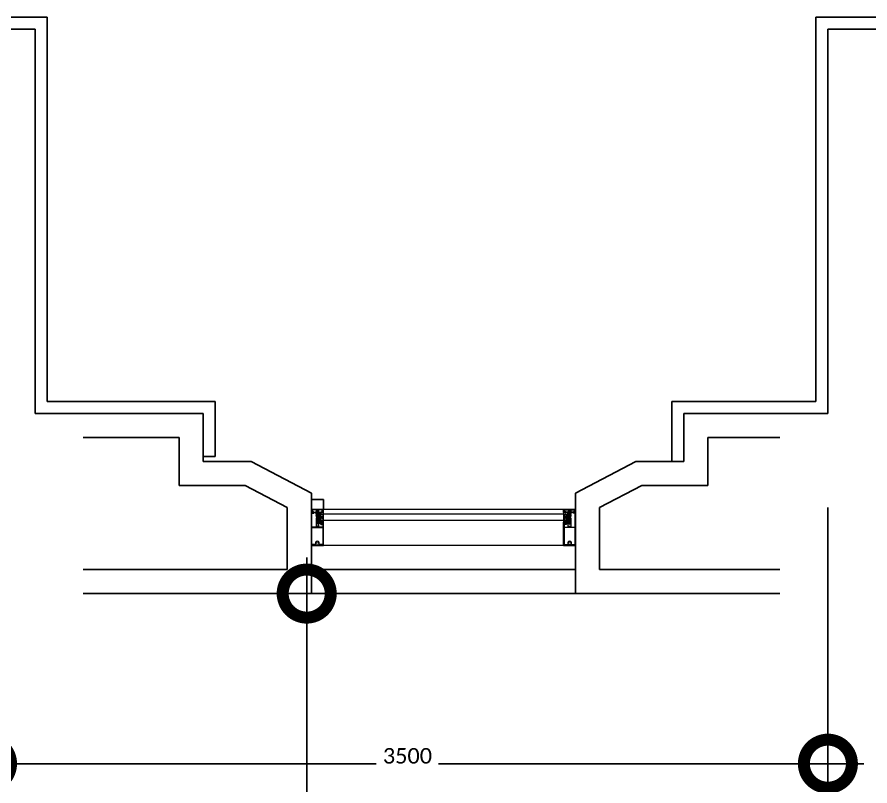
# Model space of a CAD drawing. Header units: metres. Extents: x 22.6 to 101.3, y 9.4 to 67.4.
# Drawn here: x 87.719 to 91.269, y 60.597 to 63.797 of the extents above; entities that cross this region are included whole.
import ezdxf

# ---------------------------------------------------------------- set-up
doc = ezdxf.new("R2010")
doc.units = ezdxf.units.M
doc.linetypes.add('ECG_Line-Ptrn-Sold', pattern=[9144.001, 9144, -0.001])
doc.layers.add('00', color=252, linetype='Continuous')
for name, color, linetype, lineweight in [('A-DIM', 7, 'Continuous', 5), ('A-ELEV', 1, 'ECG_Line-Ptrn-Sold', 9), ('A-HATCH', 1, 'Continuous', 9), ('A-WIN', 4, 'ECG_Line-Ptrn-Sold', 5)]:
    doc.layers.add(name, color=color, linetype=linetype, lineweight=lineweight)
doc.styles.add('Calibri', font='calibri.ttf', dxfattribs={"height": 0.212639})
doc.dimstyles.new('ECG_Dimn-Detl-100_1', dxfattribs={"dimscale": 0.3048, "dimtxt": 0.25, "dimasz": 1.312336, "dimexe": 0.492126, "dimexo": 0.0625, "dimgap": 0, "dimtad": 1, "dimdec": 0, "dimlfac": 1000, "dimzin": 0, "dimdsep": 46, "dimtxsty": 'Calibri', "dimblk1": 'DOTSMALL', "dimblk2": 'DOTSMALL', "dimsah": 1, "dimcen": 0.09, "dimdle": 0.492126, "dimazin": 0, "dimtfac": 1, "dimtdec": 4, "dimtix": 1, "dimtmove": 2, "dimatfit": 3, "dimfxl": 0.492126, "dimfxlon": 1, "dimtvp": 1, "dimtolj": 1, "dimtzin": 0, "dimarcsym": 2})
doc.dimstyles.new('ECG_Dimn-Detl-100_2', dxfattribs={"dimscale": 0.3048, "dimtxt": 0.25, "dimasz": 1.312336, "dimexe": 0.492126, "dimexo": 0.0625, "dimgap": 0, "dimtad": 1, "dimdec": 0, "dimlfac": 1000, "dimzin": 0, "dimdsep": 46, "dimtxsty": 'Calibri', "dimblk1": 'DOTSMALL', "dimblk2": 'DOTSMALL', "dimsah": 1, "dimcen": 0.09, "dimdle": 0.492126, "dimazin": 0, "dimtfac": 1, "dimtdec": 4, "dimtix": 1, "dimtmove": 0, "dimatfit": 3, "dimfxl": 0.492126, "dimfxlon": 1, "dimtvp": 1, "dimtolj": 1, "dimtzin": 0, "dimarcsym": 2})

# ---------------------------------------------------------------- blocks, each defined once
blk = doc.blocks.new('Rectangular Mullion - ECG-LEFT-END-MULION-DETAIL-V67-GROUND FLOOR PLAN')
at = {"layer": 'A-ELEV'}
for p, q in [((89.9939, 61.7473), (88.9939, 61.7473)), ((88.9939, 61.7033), (88.9939, 61.7273)), ((89.9939, 61.7273), (88.9939, 61.7273)), ((88.9939, 61.7033), (89.9939, 61.7033)), ((89.9939, 61.7273), (89.9939, 61.7033)), ((89.9939, 61.5973), (88.9939, 61.5973))]:
    blk.add_line(p, q, dxfattribs=at)
blk = doc.blocks.new('Rectangular Mullion - ECG-RIGHT-END-MULION-PROFIL-1987638-GROUND FLOOR PLAN')
at = {"layer": 'A-HATCH'}
for p, q in [((-0.0297, 0.0186), (-0.0315, 0.0129)), ((-0.0309, 0.0126), (-0.0292, 0.014)), ((-0.0299, 0.019), (-0.0299, 0.031)), ((-0.029, 0.019), (-0.0299, 0.019)), ((-0.0265, 0.019), (-0.0297, 0.019)), ((-0.0234, 0.0056), (-0.0292, 0.0056)), ((-0.0292, -0.0036), (-0.0292, 0.0056)), ((-0.0283, 0.004), (-0.0292, 0.004)), ((-0.0292, 0.004), (-0.0292, -0.0036)), ((-0.0284, 0.0225), (-0.029, 0.019)), ((-0.0049, 0.032), (-0.0289, 0.032)), ((-0.0282, 0.0224), (-0.0288, 0.019)), ((-0.0288, 0.019), (-0.0271, 0.019)), ((-0.0285, 0.0139), (-0.0282, 0.0126)), ((-0.0284, 0.03), (-0.0284, 0.0245)), ((-0.0283, 0.0048), (-0.024, 0.0048)), ((-0.0283, 0.0048), (-0.0283, 0.004)), ((-0.024, 0.0048), (-0.0283, 0.0048)), ((-0.0279, 0.0305), (-0.0049, 0.0305)), ((-0.0263, 0.028), (-0.0277, 0.0244)), ((-0.0277, 0.0126), (-0.0273, 0.0139)), ((-0.0273, 0.021), (-0.0263, 0.022)), ((-0.0273, 0.02), (-0.0273, 0.021)), ((-0.0265, 0.0213), (-0.0271, 0.0207)), ((-0.0267, 0.0139), (-0.0264, 0.0126)), ((-0.0265, 0.0203), (-0.0265, 0.019)), ((-0.0252, 0.028), (-0.0263, 0.028)), ((-0.0263, 0.022), (-0.0243, 0.022)), ((-0.0247, 0.0216), (-0.0258, 0.0216)), ((-0.0258, 0.0126), (-0.0255, 0.0139)), ((-0.0257, 0.0205), (-0.0257, 0.0185)), ((-0.0243, 0.0236), (-0.0253, 0.0264)), ((-0.0246, 0.0266), (-0.0252, 0.028)), ((-0.025, 0.0139), (-0.0247, 0.0126)), ((-0.0247, 0.0185), (-0.0247, 0.0205)), ((-0.0231, 0.0236), (-0.0243, 0.0236)), ((-0.0243, 0.022), (-0.0233, 0.021)), ((-0.0241, 0.0126), (-0.0238, 0.0139)), ((-0.024, 0.0048), (-0.022, 0.0035)), ((-0.022, 0.0035), (-0.024, 0.0048)), ((-0.0233, 0.0207), (-0.0239, 0.0213)), ((-0.0239, 0.019), (-0.0239, 0.0203)), ((-0.0207, 0.019), (-0.0239, 0.019)), ((-0.0049, 0.019), (-0.0235, 0.019)), ((-0.0202, 0.0036), (-0.0234, 0.0056)), ((-0.0233, 0.021), (-0.0233, 0.02)), ((-0.0232, 0.0139), (-0.0228, 0.0126)), ((-0.0213, 0.0218), (-0.0231, 0.0236)), ((-0.0223, 0.0126), (-0.0219, 0.0139)), ((-0.022, 0.0035), (-0.022, -0.0032)), ((-0.022, -0.0032), (-0.022, 0.0035)), ((-0.0113, 0.022), (-0.0213, 0.021)), ((-0.0213, 0.021), (-0.0213, 0.0218)), ((-0.0213, 0.014), (-0.0196, 0.0126)), ((-0.019, 0.0129), (-0.0207, 0.0186)), ((-0.0202, -0.0031), (-0.0202, 0.0036)), ((-0.0202, -0.0012), (-0.0202, 0.0013)), ((-0.0145, 0.0175), (-0.0145, -0.0266)), ((-0.011, 0.0175), (-0.0145, 0.0175)), ((-0.0113, 0.0223), (-0.0113, 0.0234)), ((-0.0113, 0.0234), (0.0014, 0.0234)), ((0.0014, 0.0223), (-0.0113, 0.0223)), ((-0.0049, 0.022), (-0.0113, 0.022)), ((-0.011, -0.0266), (-0.011, 0.0175)), ((-0.0079, 0.0183), (-0.0104, 0.0177)), ((-0.0104, 0.0177), (-0.0104, 0.0117)), ((-0.0086, 0.0117), (-0.0104, 0.0077)), ((-0.0104, 0.0117), (-0.0086, 0.0117)), ((-0.0104, 0.0077), (-0.0104, 0.0034)), ((-0.0104, 0.0034), (-0.0084, 0.0024)), ((-0.01, 0.0234), (-0.01, 0.0245)), ((-0.01, 0.0245), (0.0002, 0.0245)), ((0.0002, 0.0234), (-0.01, 0.0234)), ((-0.0098, 0.0167), (-0.0079, 0.0174)), ((-0.0098, 0.0127), (-0.0098, 0.0167)), ((-0.0079, 0.0122), (-0.0098, 0.0127)), ((-0.0096, 0.0275), (-0.0096, 0.0245)), ((-0.0096, 0.0069), (-0.0079, 0.0105)), ((-0.0096, 0.0041), (-0.0096, 0.0069)), ((-0.0084, 0.0035), (-0.0096, 0.0041)), ((-0.0015, 0.0277), (-0.0084, 0.0277)), ((-0.0084, 0.0024), (-0.0084, 0.0035)), ((-0.0079, 0.0174), (-0.0079, 0.0183)), ((-0.0079, 0.0105), (-0.0079, 0.0122)), ((-0.0077, 0.0177), (-0.0046, 0.0188)), ((-0.0022, 0.0175), (-0.0077, 0.0155)), ((-0.0022, 0.0154), (-0.0077, 0.0133)), ((-0.0022, 0.0132), (-0.0077, 0.0112)), ((-0.0022, 0.011), (-0.0077, 0.009)), ((-0.0022, 0.0096), (-0.0077, 0.0076)), ((-0.0022, 0.0074), (-0.0077, 0.0054)), ((-0.0022, 0.0052), (-0.0077, 0.0032)), ((-0.0022, 0.0031), (-0.0077, 0.0011)), ((-0.0022, 0.0007), (-0.0076, -0.0013)), ((-0.0073, 0.0181), (-0.0056, 0.0188)), ((-0.0056, 0.0188), (-0.0073, 0.0181)), ((-0.0027, 0.018), (-0.0073, 0.0159)), ((-0.0073, 0.0159), (-0.0027, 0.018)), ((-0.0027, 0.0158), (-0.0073, 0.0137)), ((-0.0073, 0.0137), (-0.0027, 0.0158)), ((-0.0027, 0.0136), (-0.0073, 0.0116)), ((-0.0073, 0.0116), (-0.0027, 0.0136)), ((-0.0027, 0.0114), (-0.0073, 0.0094)), ((-0.0073, 0.0094), (-0.0027, 0.0114)), ((-0.0027, 0.01), (-0.0073, 0.008)), ((-0.0073, 0.008), (-0.0027, 0.01)), ((-0.0027, 0.0079), (-0.0073, 0.0058)), ((-0.0073, 0.0058), (-0.0027, 0.0079)), ((-0.0027, 0.0057), (-0.0073, 0.0036)), ((-0.0073, 0.0036), (-0.0027, 0.0057)), ((-0.0027, 0.0035), (-0.0073, 0.0015)), ((-0.0073, 0.0015), (-0.0027, 0.0035)), ((-0.0027, 0.0012), (-0.0073, -0.0009)), ((-0.0073, -0.0009), (-0.0027, 0.0012)), ((-0.0072, 0.0275), (-0.0072, 0.0245)), ((-0.0072, 0.0223), (-0.0027, 0.0223)), ((-0.0072, 0.0188), (-0.0072, 0.0223)), ((-0.0072, 0.0188), (-0.0056, 0.0188)), ((-0.0027, 0.0188), (-0.0072, 0.0188)), ((-0.0027, 0.0171), (-0.0072, 0.0151)), ((-0.0072, 0.0151), (-0.003, 0.017)), ((-0.0027, 0.0149), (-0.0072, 0.0129)), ((-0.0072, 0.0129), (-0.003, 0.0148)), ((-0.0027, 0.0127), (-0.0072, 0.0107)), ((-0.0072, 0.0107), (-0.003, 0.0126)), ((-0.0027, 0.0106), (-0.0072, 0.0085)), ((-0.0072, 0.0085), (-0.003, 0.0104)), ((-0.0027, 0.0092), (-0.0072, 0.0071)), ((-0.0072, 0.0071), (-0.003, 0.009)), ((-0.0027, 0.007), (-0.0072, 0.005)), ((-0.0072, 0.005), (-0.003, 0.0068)), ((-0.0027, 0.0048), (-0.0072, 0.0028)), ((-0.0072, 0.0028), (-0.003, 0.0047)), ((-0.0027, 0.0026), (-0.0072, 0.0006)), ((-0.0072, 0.0006), (-0.003, 0.0025)), ((-0.0027, 0.0003), (-0.0072, -0.0017)), ((-0.0072, -0.0017), (-0.003, 0.0001)), ((-0.007, 0.0173), (-0.0037, 0.0188)), ((-0.0037, 0.0188), (-0.007, 0.0173)), ((-0.0056, 0.0188), (-0.0046, 0.0188)), ((0.0191, 0.032), (-0.0049, 0.032)), ((-0.0049, 0.0305), (0.0181, 0.0305)), ((0.0015, 0.022), (-0.0049, 0.022)), ((0.0137, 0.019), (-0.0049, 0.019)), ((-0.0046, 0.0188), (-0.0037, 0.0188)), ((-0.0037, 0.0188), (-0.0027, 0.0188)), ((-0.0027, 0.0275), (-0.0027, 0.0245)), ((-0.0027, 0.0223), (-0.0027, 0.0188)), ((-0.0018, 0.0174), (-0.0018, 0.0183)), ((-0.0018, 0.0183), (0.0007, 0.0177)), ((0.0001, 0.0167), (-0.0018, 0.0174)), ((-0.0018, 0.0122), (0.0001, 0.0127)), ((-0.0018, 0.0105), (-0.0018, 0.0122)), ((-0.0001, 0.0069), (-0.0018, 0.0105)), ((-0.0014, 0.0035), (-0.0001, 0.0041)), ((-0.0014, 0.0024), (-0.0014, 0.0035)), ((0.0007, 0.0034), (-0.0014, 0.0024)), ((-0.0011, 0.0117), (0.0007, 0.0077)), ((0.0007, 0.0117), (-0.0011, 0.0117)), ((-0.0003, 0.0275), (-0.0003, 0.0245)), ((-0.0001, 0.0041), (-0.0001, 0.0069)), ((0.0001, 0.0127), (0.0001, 0.0167)), ((0.0002, 0.0245), (0.0002, 0.0234)), ((0.0007, 0.0177), (0.0007, 0.0117)), ((0.0007, 0.0077), (0.0007, 0.0034)), ((0.0014, 0.0234), (0.0014, 0.0223)), ((0.0115, 0.021), (0.0015, 0.022)), ((0.0098, 0.0167), (0.0098, 0.019)), ((0.0176, 0.0167), (0.0098, 0.0167)), ((0.0109, 0.019), (0.0141, 0.019)), ((0.0132, 0.0236), (0.0115, 0.0218)), ((0.0115, 0.0218), (0.0115, 0.021)), ((0.0144, 0.0236), (0.0132, 0.0236)), ((0.0145, 0.022), (0.0135, 0.021)), ((0.0135, 0.0207), (0.0141, 0.0213)), ((0.0135, 0.021), (0.0135, 0.02)), ((0.0141, 0.019), (0.0141, 0.0203)), ((0.0155, 0.0264), (0.0144, 0.0236)), ((0.0165, 0.022), (0.0145, 0.022)), ((0.0153, 0.028), (0.0148, 0.0266)), ((0.0148, 0.0216), (0.0159, 0.0216)), ((0.0149, 0.0185), (0.0149, 0.0205)), ((0.0165, 0.028), (0.0153, 0.028)), ((0.0159, 0.0205), (0.0159, 0.0185)), ((0.0178, 0.0244), (0.0165, 0.028)), ((0.0175, 0.021), (0.0165, 0.022)), ((0.0167, 0.0213), (0.0172, 0.0207)), ((0.0167, 0.0203), (0.0167, 0.019)), ((0.0167, 0.019), (0.0199, 0.019)), ((0.0175, 0.02), (0.0175, 0.021)), ((0.019, 0.019), (0.0176, 0.019)), ((0.0176, -0.041), (0.0176, 0.0167)), ((0.0184, 0.0224), (0.019, 0.019)), ((0.0185, 0.0225), (0.0192, 0.019)), ((0.0186, 0.03), (0.0186, 0.0245)), ((0.0192, 0.019), (0.0201, 0.019)), ((0.0201, 0.019), (0.0201, 0.031)), ((0.0201, 0.019), (0.0201, -0.118)), ((-0.0304, -0.0129), (-0.0312, -0.0136)), ((-0.0295, -0.0142), (-0.0309, -0.0128)), ((-0.0299, -0.0213), (-0.0276, -0.0213)), ((-0.0299, -0.118), (-0.0299, -0.0213)), ((-0.0289, -0.0135), (-0.0295, -0.0142)), ((-0.0292, -0.0036), (-0.0292, -0.0053)), ((-0.0283, -0.0036), (-0.0292, -0.0036)), ((-0.0292, -0.0036), (-0.0283, -0.0036)), ((-0.0292, -0.0053), (-0.0238, -0.0053)), ((-0.027, -0.0198), (-0.0285, -0.0213)), ((-0.0284, -0.0152), (-0.0277, -0.0145)), ((-0.0261, -0.0151), (-0.0284, -0.0175)), ((-0.0284, -0.0152), (-0.0269, -0.0168)), ((-0.0284, -0.0213), (-0.0284, -0.0152)), ((-0.0284, -0.0175), (-0.0276, -0.0183)), ((-0.0276, -0.0183), (-0.0284, -0.0191)), ((-0.0284, -0.0191), (-0.025, -0.0225)), ((-0.0269, -0.0213), (-0.0284, -0.0213)), ((-0.0284, -0.0225), (-0.0284, -0.0263)), ((-0.0269, -0.0225), (-0.0284, -0.0225)), ((-0.0284, -0.0263), (-0.0262, -0.0263)), ((-0.0283, -0.0044), (-0.0283, -0.0036)), ((-0.0283, -0.0036), (-0.0283, -0.0044)), ((-0.024, -0.0044), (-0.0283, -0.0044)), ((-0.0283, -0.0044), (-0.024, -0.0044)), ((-0.0278, -0.0225), (-0.0269, -0.0225)), ((-0.0269, -0.0241), (-0.0278, -0.0225)), ((-0.0276, -0.0196), (-0.0276, -0.0171)), ((-0.0276, -0.0213), (-0.0269, -0.022)), ((-0.0274, -0.0225), (-0.0258, -0.0241)), ((-0.0274, -0.0298), (-0.0274, -0.041)), ((-0.0194, -0.0298), (-0.0274, -0.0298)), ((-0.0273, -0.0168), (-0.0249, -0.0168)), ((-0.0248, -0.0198), (-0.0273, -0.0198)), ((-0.0272, -0.0151), (-0.0254, -0.0151)), ((-0.0269, -0.022), (-0.0248, -0.0198)), ((-0.0269, -0.0225), (-0.0269, -0.0213)), ((-0.0243, -0.0241), (-0.0269, -0.0241)), ((-0.025, -0.0225), (-0.0267, -0.0241)), ((-0.0262, -0.0263), (-0.0262, -0.0278)), ((-0.0262, -0.0278), (-0.0222, -0.0278)), ((-0.0258, -0.0151), (-0.0228, -0.0181)), ((-0.0229, -0.0141), (-0.0256, -0.0168)), ((-0.0255, -0.0198), (-0.0241, -0.0213)), ((-0.0225, -0.0168), (-0.025, -0.0144)), ((-0.0247, -0.023), (-0.0236, -0.0241)), ((-0.0217, -0.0151), (-0.0246, -0.018)), ((-0.0246, -0.0171), (-0.0246, -0.0196)), ((-0.0246, -0.0185), (-0.0214, -0.0217)), ((-0.0234, -0.023), (-0.0245, -0.0241)), ((-0.0214, -0.0241), (-0.0243, -0.0241)), ((-0.0241, -0.0213), (-0.0226, -0.0198)), ((-0.022, -0.0032), (-0.024, -0.0044)), ((-0.024, -0.0044), (-0.022, -0.0032)), ((-0.0238, -0.0053), (-0.0202, -0.0031)), ((-0.0221, -0.0151), (-0.0232, -0.0139)), ((-0.0228, -0.0171), (-0.0228, -0.0196)), ((-0.0226, -0.0198), (-0.0201, -0.0198)), ((-0.0201, -0.0168), (-0.0225, -0.0168)), ((-0.0225, -0.023), (-0.0214, -0.0241)), ((-0.0204, -0.0198), (-0.0223, -0.0217)), ((-0.0207, -0.0225), (-0.0223, -0.0241)), ((-0.0222, -0.0263), (-0.0199, -0.0263)), ((-0.0222, -0.0278), (-0.0222, -0.0263)), ((-0.0202, -0.0151), (-0.0221, -0.0151)), ((-0.022, -0.0151), (-0.0203, -0.0168)), ((-0.0214, -0.022), (-0.0207, -0.0213)), ((-0.0214, -0.0213), (-0.0214, -0.0225)), ((-0.019, -0.0213), (-0.0214, -0.0213)), ((-0.0199, -0.0225), (-0.0214, -0.0225)), ((-0.0206, -0.0225), (-0.0214, -0.0241)), ((-0.0214, -0.0225), (-0.0207, -0.0225)), ((-0.0174, -0.013), (-0.0213, -0.0168)), ((-0.0197, -0.0213), (-0.0211, -0.0198)), ((-0.0207, -0.0213), (-0.0184, -0.0213)), ((-0.0201, -0.0149), (-0.019, -0.016)), ((-0.0199, -0.0263), (-0.0199, -0.0225)), ((-0.019, -0.0167), (-0.0198, -0.0176)), ((-0.0198, -0.0196), (-0.0198, -0.0171)), ((-0.0198, -0.0173), (-0.019, -0.0182)), ((-0.019, -0.0184), (-0.0198, -0.0192)), ((-0.0198, -0.0189), (-0.019, -0.0198)), ((-0.019, -0.0205), (-0.0197, -0.0213)), ((-0.019, -0.0138), (-0.0183, -0.0145)), ((-0.019, -0.0151), (-0.019, -0.0213)), ((-0.0184, -0.0213), (-0.0184, -0.0288)), ((-0.0168, -0.0138), (-0.0174, -0.013)), ((-0.0145, -0.0266), (-0.011, -0.0266)), ((-0.009, -0.0033), (-0.0104, -0.0033)), ((-0.0104, -0.0033), (-0.0088, -0.0033)), ((-0.0104, -0.041), (-0.0104, -0.0033)), ((-0.0088, -0.0033), (-0.0078, -0.0043)), ((-0.0022, -0.0036), (-0.0078, -0.0057)), ((-0.0078, -0.0043), (-0.0078, -0.0266)), ((-0.0022, -0.0071), (-0.0078, -0.0092)), ((-0.0022, -0.0093), (-0.0078, -0.0113)), ((-0.0022, -0.0115), (-0.0078, -0.0135)), ((-0.0022, -0.0137), (-0.0078, -0.0157)), ((-0.0022, -0.0158), (-0.0078, -0.0179)), ((-0.0022, -0.018), (-0.0078, -0.02)), ((-0.0078, -0.0266), (-0.0049, -0.0295)), ((-0.0023, -0.0015), (-0.0077, -0.0035)), ((-0.0027, -0.001), (-0.0073, -0.0031)), ((-0.0073, -0.0031), (-0.0027, -0.001)), ((-0.0027, -0.0032), (-0.0073, -0.0053)), ((-0.0073, -0.0053), (-0.0027, -0.0032)), ((-0.0073, -0.0074), (-0.0027, -0.0054)), ((-0.0027, -0.0054), (-0.0073, -0.0074)), ((-0.0027, -0.0067), (-0.0073, -0.0087)), ((-0.0073, -0.0087), (-0.0027, -0.0067)), ((-0.0027, -0.0089), (-0.0073, -0.0109)), ((-0.0073, -0.0109), (-0.0027, -0.0089)), ((-0.0027, -0.011), (-0.0073, -0.0131)), ((-0.0073, -0.0131), (-0.0027, -0.011)), ((-0.0027, -0.0132), (-0.0073, -0.0153)), ((-0.0073, -0.0153), (-0.0027, -0.0132)), ((-0.0027, -0.0154), (-0.0073, -0.0174)), ((-0.0073, -0.0174), (-0.0027, -0.0154)), ((-0.0027, -0.0176), (-0.0073, -0.0196)), ((-0.0073, -0.0196), (-0.0027, -0.0176)), ((-0.0027, -0.0019), (-0.0072, -0.0039)), ((-0.0072, -0.0039), (-0.003, -0.002)), ((-0.0027, -0.0041), (-0.0072, -0.0061)), ((-0.0072, -0.0061), (-0.0031, -0.0042)), ((-0.0027, -0.0054), (-0.0072, -0.0074)), ((-0.0072, -0.0074), (-0.003, -0.0055)), ((-0.0027, -0.0076), (-0.0072, -0.0096)), ((-0.0072, -0.0096), (-0.003, -0.0077)), ((-0.0027, -0.0097), (-0.0072, -0.0118)), ((-0.0072, -0.0118), (-0.003, -0.0099)), ((-0.0027, -0.0119), (-0.0072, -0.0139)), ((-0.0072, -0.0139), (-0.003, -0.012)), ((-0.0027, -0.0141), (-0.0072, -0.0161)), ((-0.0072, -0.0161), (-0.003, -0.0142)), ((-0.0027, -0.0163), (-0.0072, -0.0183)), ((-0.0072, -0.0183), (-0.003, -0.0164)), ((-0.0027, -0.0184), (-0.0072, -0.0205)), ((-0.0072, -0.0205), (-0.0032, -0.0186)), ((-0.0069, -0.0216), (-0.0027, -0.0197)), ((-0.0027, -0.0197), (-0.0069, -0.0216)), ((-0.0067, -0.0218), (-0.0067, -0.0249)), ((-0.0067, -0.0249), (-0.0049, -0.0266)), ((-0.0022, -0.0202), (-0.0066, -0.0218)), ((-0.0066, -0.0218), (-0.0053, -0.0218)), ((-0.0053, -0.0218), (-0.0027, -0.0206)), ((-0.0053, -0.0218), (-0.003, -0.0207)), ((-0.003, -0.0218), (-0.0053, -0.0218)), ((-0.0049, -0.0266), (-0.003, -0.0249)), ((-0.0049, -0.0295), (-0.0019, -0.0266)), ((-0.003, -0.0249), (-0.003, -0.0218)), ((-0.0019, -0.0042), (-0.001, -0.0033)), ((-0.0019, -0.0266), (-0.0019, -0.0042)), ((-0.001, -0.0033), (0.0006, -0.0033)), ((0, -0.0033), (-0.001, -0.0033)), ((-0.001, -0.0033), (0.0006, -0.0033)), ((0.0006, -0.0033), (0.0006, -0.041)), ((-0.0274, -0.041), (-0.0104, -0.041)), ((-0.0274, -0.043), (-0.0274, -0.114)), ((0.0176, -0.043), (-0.0274, -0.043)), ((-0.0084, -0.041), (-0.0084, -0.0372)), ((-0.0049, -0.041), (-0.0084, -0.041)), ((-0.0079, -0.0367), (-0.0019, -0.0367)), ((-0.0014, -0.041), (-0.0049, -0.041)), ((-0.0014, -0.0372), (-0.0014, -0.041)), ((0.0006, -0.041), (0.0176, -0.041)), ((0.0176, -0.114), (0.0176, -0.043)), ((0.0201, -0.118), (-0.0299, -0.118)), ((-0.0274, -0.114), (-0.0102, -0.114)), ((0.0003, -0.114), (0.0176, -0.114))]:
    blk.add_line(p, q, dxfattribs=at)
blk.add_circle((-0.0049, -0.108), 0.006, dxfattribs=at)
for centre, radius, start, end in [((-0.0289, 0.031), 0.001, 90, 180), ((-0.0289, 0.031), 0.001, 90, 180), ((-0.0279, 0.03), 0.0005, 90, 180), ((-0.0284, 0.0235), 0.001, 270.9838, 90), ((-0.0283, 0.0235), 0.0011, 275.2327, 53.27), ((-0.0258, 0.0206), 0.001, 90, 135), ((-0.0247, 0.0206), 0.001, 45, 90), ((-0.0084, 0.0241), 0.00359, 70.3614, 109.6386), ((-0.0049, 0.0157), 0.012, 79.2883, 100.7117), ((-0.0015, 0.0241), 0.00359, 70.3614, 109.6386), ((0.0148, 0.0206), 0.001, 90, 135), ((0.0159, 0.0206), 0.001, 45, 90), ((0.0185, 0.0235), 0.0011, 126.73, 264.7673), ((0.0186, 0.0235), 0.001, 90, 269.0162), ((0.0181, 0.03), 0.0005, 0, 90), ((0.0191, 0.031), 0.001, 0, 90), ((0.0191, 0.031), 0.001, 0, 90), ((-0.0317, -0.018), 0.0044, 40.1603, 86.9533), ((-0.0315, -0.018), 0.00517, 33.5368, 87.4446), ((-0.0237, -0.0155), 0.00171, 90, 164.9371), ((-0.0237, -0.0155), 0.00171, 15.0629, 90), ((-0.0159, -0.018), 0.00517, 90.2452, 146.4632), ((-0.0194, -0.0288), 0.001, 270, 0), ((-0.0157, -0.018), 0.0044, 93.0467, 138.4555), ((-0.0005, -0.0259), 0.00439, 124.4715, 188.599), ((-0.0079, -0.0372), 0.0005, 90, 180), ((-0.0019, -0.0372), 0.0005, 360, 90), ((-0.0049, -0.108), 0.008, 311.4096, 228.5904)]:
    blk.add_arc(centre, radius, start, end, dxfattribs=at)
blk = doc.blocks.new('Rectangular Mullion - ECG-RIGHT-END-MULION-DETAIL-V68-GROUND FLOOR PLAN')
at = {"layer": 'A-WIN'}
for p, q in [((-0.05, 0.012), (-0.05, 0.118)), ((-0.05, 0.118), (0, 0.118)), ((0, 0.118), (0, -0.032)), ((-0.038, 0.012), (-0.05, 0.012)), ((-0.038, -0.012), (-0.038, 0.012)), ((-0.05, -0.032), (-0.05, -0.012)), ((-0.05, -0.012), (-0.038, -0.012)), ((0, -0.032), (-0.05, -0.032))]:
    blk.add_line(p, q, dxfattribs=at)
blk = doc.blocks.new('Rectangular Mullion - ECG-LEFT-END-MULION-PROFIL-1987639-GROUND FLOOR PLAN')
at = {"layer": 'A-HATCH'}
for p, q in [((-0.0201, 0.019), (-0.0201, 0.031)), ((-0.0192, 0.019), (-0.0201, 0.019)), ((-0.0201, 0.019), (-0.0201, -0.118)), ((-0.0167, 0.019), (-0.0199, 0.019)), ((-0.0185, 0.0225), (-0.0192, 0.019)), ((-0.0191, 0.032), (0.0049, 0.032)), ((-0.0184, 0.0224), (-0.019, 0.019)), ((-0.019, 0.019), (-0.0176, 0.019)), ((-0.0186, 0.03), (-0.0186, 0.0245)), ((0.0049, 0.0305), (-0.0181, 0.0305)), ((-0.0178, 0.0244), (-0.0165, 0.028)), ((-0.0176, 0.0167), (-0.0098, 0.0167)), ((-0.0176, -0.041), (-0.0176, 0.0167)), ((-0.0175, 0.021), (-0.0165, 0.022)), ((-0.0175, 0.02), (-0.0175, 0.021)), ((-0.0167, 0.0213), (-0.0172, 0.0207)), ((-0.0167, 0.0203), (-0.0167, 0.019)), ((-0.0165, 0.028), (-0.0153, 0.028)), ((-0.0165, 0.022), (-0.0145, 0.022)), ((-0.0148, 0.0216), (-0.0159, 0.0216)), ((-0.0159, 0.0205), (-0.0159, 0.0185)), ((-0.0155, 0.0264), (-0.0144, 0.0236)), ((-0.0153, 0.028), (-0.0148, 0.0266)), ((-0.0149, 0.0185), (-0.0149, 0.0205)), ((-0.0145, 0.022), (-0.0135, 0.021)), ((-0.0144, 0.0236), (-0.0132, 0.0236)), ((-0.0135, 0.0207), (-0.0141, 0.0213)), ((-0.0141, 0.019), (-0.0141, 0.0203)), ((-0.0109, 0.019), (-0.0141, 0.019)), ((-0.0137, 0.019), (0.0049, 0.019)), ((-0.0135, 0.021), (-0.0135, 0.02)), ((-0.0132, 0.0236), (-0.0115, 0.0218)), ((-0.0115, 0.021), (-0.0015, 0.022)), ((-0.0115, 0.0218), (-0.0115, 0.021)), ((-0.0098, 0.0167), (-0.0098, 0.019)), ((-0.0015, 0.022), (0.0049, 0.022)), ((-0.0014, 0.0234), (-0.0014, 0.0223)), ((0.0113, 0.0234), (-0.0014, 0.0234)), ((-0.0014, 0.0223), (0.0113, 0.0223)), ((0.0018, 0.0183), (-0.0007, 0.0177)), ((-0.0007, 0.0177), (-0.0007, 0.0117)), ((0.0011, 0.0117), (-0.0007, 0.0077)), ((-0.0007, 0.0117), (0.0011, 0.0117)), ((-0.0007, 0.0077), (-0.0007, 0.0034)), ((-0.0007, 0.0034), (0.0014, 0.0024)), ((-0.0002, 0.0245), (-0.0002, 0.0234)), ((0.01, 0.0245), (-0.0002, 0.0245)), ((-0.0002, 0.0234), (0.01, 0.0234)), ((-0.0001, 0.0167), (0.0018, 0.0174)), ((-0.0001, 0.0127), (-0.0001, 0.0167)), ((0.0018, 0.0122), (-0.0001, 0.0127)), ((0.0001, 0.0069), (0.0018, 0.0105)), ((0.0001, 0.0041), (0.0001, 0.0069)), ((0.0014, 0.0035), (0.0001, 0.0041)), ((0.0003, 0.0275), (0.0003, 0.0245)), ((0.0014, 0.0024), (0.0014, 0.0035)), ((0.0015, 0.0277), (0.0084, 0.0277)), ((0.0018, 0.0174), (0.0018, 0.0183)), ((0.0018, 0.0105), (0.0018, 0.0122)), ((0.0022, 0.0175), (0.0077, 0.0155)), ((0.0022, 0.0154), (0.0077, 0.0133)), ((0.0022, 0.0132), (0.0077, 0.0112)), ((0.0022, 0.011), (0.0077, 0.009)), ((0.0022, 0.0096), (0.0077, 0.0076)), ((0.0022, 0.0074), (0.0077, 0.0054)), ((0.0022, 0.0052), (0.0077, 0.0032)), ((0.0022, 0.0031), (0.0077, 0.0011)), ((0.0022, 0.0007), (0.0076, -0.0013)), ((0.0027, 0.0275), (0.0027, 0.0245)), ((0.0027, 0.0223), (0.0027, 0.0188)), ((0.0072, 0.0223), (0.0027, 0.0223)), ((0.0027, 0.0188), (0.0072, 0.0188)), ((0.0037, 0.0188), (0.0027, 0.0188)), ((0.0027, 0.018), (0.0073, 0.0159)), ((0.0073, 0.0159), (0.0027, 0.018)), ((0.0027, 0.0171), (0.0072, 0.0151)), ((0.0027, 0.0158), (0.0073, 0.0137)), ((0.0073, 0.0137), (0.0027, 0.0158)), ((0.0027, 0.0149), (0.0072, 0.0129)), ((0.0027, 0.0136), (0.0073, 0.0116)), ((0.0073, 0.0116), (0.0027, 0.0136)), ((0.0027, 0.0127), (0.0072, 0.0107)), ((0.0027, 0.0114), (0.0073, 0.0094)), ((0.0073, 0.0094), (0.0027, 0.0114)), ((0.0027, 0.0106), (0.0072, 0.0085)), ((0.0027, 0.01), (0.0073, 0.008)), ((0.0073, 0.008), (0.0027, 0.01)), ((0.0027, 0.0092), (0.0072, 0.0071)), ((0.0027, 0.0079), (0.0073, 0.0058)), ((0.0073, 0.0058), (0.0027, 0.0079)), ((0.0027, 0.007), (0.0072, 0.005)), ((0.0027, 0.0057), (0.0073, 0.0036)), ((0.0073, 0.0036), (0.0027, 0.0057)), ((0.0027, 0.0048), (0.0072, 0.0028)), ((0.0027, 0.0035), (0.0073, 0.0015)), ((0.0073, 0.0015), (0.0027, 0.0035)), ((0.0027, 0.0026), (0.0072, 0.0006)), ((0.0027, 0.0012), (0.0073, -0.0009)), ((0.0073, -0.0009), (0.0027, 0.0012)), ((0.0027, 0.0003), (0.0072, -0.0017)), ((0.0072, 0.0151), (0.003, 0.017)), ((0.0072, 0.0129), (0.003, 0.0148)), ((0.0072, 0.0107), (0.003, 0.0126)), ((0.0072, 0.0085), (0.003, 0.0104)), ((0.0072, 0.0071), (0.003, 0.009)), ((0.0072, 0.005), (0.003, 0.0068)), ((0.0072, 0.0028), (0.003, 0.0047)), ((0.0072, 0.0006), (0.003, 0.0025)), ((0.0072, -0.0017), (0.003, 0.0001)), ((0.007, 0.0173), (0.0037, 0.0188)), ((0.0037, 0.0188), (0.007, 0.0173)), ((0.0046, 0.0188), (0.0037, 0.0188)), ((0.0056, 0.0188), (0.0046, 0.0188)), ((0.0077, 0.0177), (0.0046, 0.0188)), ((0.0049, 0.032), (0.0289, 0.032)), ((0.0279, 0.0305), (0.0049, 0.0305)), ((0.0049, 0.022), (0.0113, 0.022)), ((0.0049, 0.019), (0.0235, 0.019)), ((0.0073, 0.0181), (0.0056, 0.0188)), ((0.0056, 0.0188), (0.0073, 0.0181)), ((0.0072, 0.0188), (0.0056, 0.0188)), ((0.0072, 0.0275), (0.0072, 0.0245)), ((0.0072, 0.0188), (0.0072, 0.0223)), ((0.0079, 0.0174), (0.0079, 0.0183)), ((0.0079, 0.0183), (0.0104, 0.0177)), ((0.0098, 0.0167), (0.0079, 0.0174)), ((0.0079, 0.0122), (0.0098, 0.0127)), ((0.0079, 0.0105), (0.0079, 0.0122)), ((0.0096, 0.0069), (0.0079, 0.0105)), ((0.0084, 0.0035), (0.0096, 0.0041)), ((0.0084, 0.0024), (0.0084, 0.0035)), ((0.0104, 0.0034), (0.0084, 0.0024)), ((0.0086, 0.0117), (0.0104, 0.0077)), ((0.0104, 0.0117), (0.0086, 0.0117)), ((0.0096, 0.0275), (0.0096, 0.0245)), ((0.0096, 0.0041), (0.0096, 0.0069)), ((0.0098, 0.0127), (0.0098, 0.0167)), ((0.01, 0.0234), (0.01, 0.0245)), ((0.0104, 0.0177), (0.0104, 0.0117)), ((0.0104, 0.0077), (0.0104, 0.0034)), ((0.011, 0.0175), (0.0145, 0.0175)), ((0.011, -0.0266), (0.011, 0.0175)), ((0.0113, 0.0223), (0.0113, 0.0234)), ((0.0113, 0.022), (0.0213, 0.021)), ((0.0145, 0.0175), (0.0145, -0.0266)), ((0.019, 0.0129), (0.0207, 0.0186)), ((0.0213, 0.014), (0.0196, 0.0126)), ((0.0202, 0.0036), (0.0234, 0.0056)), ((0.0202, -0.0031), (0.0202, 0.0036)), ((0.0202, -0.0012), (0.0202, 0.0013)), ((0.0207, 0.019), (0.0239, 0.019)), ((0.0213, 0.0218), (0.0231, 0.0236)), ((0.0213, 0.021), (0.0213, 0.0218)), ((0.0223, 0.0126), (0.0219, 0.0139)), ((0.024, 0.0048), (0.022, 0.0035)), ((0.022, 0.0035), (0.024, 0.0048)), ((0.022, 0.0035), (0.022, -0.0032)), ((0.022, -0.0032), (0.022, 0.0035)), ((0.0232, 0.0139), (0.0228, 0.0126)), ((0.0231, 0.0236), (0.0243, 0.0236)), ((0.0243, 0.022), (0.0233, 0.021)), ((0.0233, 0.0207), (0.0239, 0.0213)), ((0.0233, 0.021), (0.0233, 0.02)), ((0.0234, 0.0056), (0.0292, 0.0056)), ((0.0241, 0.0126), (0.0238, 0.0139)), ((0.0239, 0.019), (0.0239, 0.0203)), ((0.0283, 0.0048), (0.024, 0.0048)), ((0.024, 0.0048), (0.0283, 0.0048)), ((0.0243, 0.0236), (0.0253, 0.0264)), ((0.0263, 0.022), (0.0243, 0.022)), ((0.0246, 0.0266), (0.0252, 0.028)), ((0.0247, 0.0216), (0.0258, 0.0216)), ((0.0247, 0.0185), (0.0247, 0.0205)), ((0.025, 0.0139), (0.0247, 0.0126)), ((0.0252, 0.028), (0.0263, 0.028)), ((0.0258, 0.0126), (0.0255, 0.0139)), ((0.0257, 0.0205), (0.0257, 0.0185)), ((0.0263, 0.028), (0.0277, 0.0244)), ((0.0273, 0.021), (0.0263, 0.022)), ((0.0267, 0.0139), (0.0264, 0.0126)), ((0.0265, 0.0213), (0.0271, 0.0207)), ((0.0265, 0.0203), (0.0265, 0.019)), ((0.0265, 0.019), (0.0297, 0.019)), ((0.0288, 0.019), (0.0271, 0.019)), ((0.0273, 0.02), (0.0273, 0.021)), ((0.0277, 0.0126), (0.0273, 0.0139)), ((0.0282, 0.0224), (0.0288, 0.019)), ((0.0285, 0.0139), (0.0282, 0.0126)), ((0.0283, 0.0048), (0.0283, 0.004)), ((0.0283, 0.004), (0.0292, 0.004)), ((0.0284, 0.03), (0.0284, 0.0245)), ((0.0284, 0.0225), (0.029, 0.019)), ((0.029, 0.019), (0.0299, 0.019)), ((0.0309, 0.0126), (0.0292, 0.014)), ((0.0292, -0.0036), (0.0292, 0.0056)), ((0.0292, 0.004), (0.0292, -0.0036)), ((0.0297, 0.0186), (0.0315, 0.0129)), ((0.0299, 0.019), (0.0299, 0.031)), ((0.001, -0.0033), (-0.0006, -0.0033)), ((-0.0006, -0.0033), (-0.0006, -0.041)), ((0.001, -0.0033), (-0.0006, -0.0033)), ((0, -0.0033), (0.001, -0.0033)), ((0.0019, -0.0042), (0.001, -0.0033)), ((0.0019, -0.0266), (0.0019, -0.0042)), ((0.0049, -0.0295), (0.0019, -0.0266)), ((0.0022, -0.0036), (0.0078, -0.0057)), ((0.0022, -0.0071), (0.0078, -0.0092)), ((0.0022, -0.0093), (0.0078, -0.0113)), ((0.0022, -0.0115), (0.0078, -0.0135)), ((0.0022, -0.0137), (0.0078, -0.0157)), ((0.0022, -0.0158), (0.0078, -0.0179)), ((0.0022, -0.018), (0.0078, -0.02)), ((0.0022, -0.0202), (0.0066, -0.0218)), ((0.0023, -0.0015), (0.0077, -0.0035)), ((0.0027, -0.001), (0.0073, -0.0031)), ((0.0073, -0.0031), (0.0027, -0.001)), ((0.0027, -0.0019), (0.0072, -0.0039)), ((0.0027, -0.0032), (0.0073, -0.0053)), ((0.0073, -0.0053), (0.0027, -0.0032)), ((0.0027, -0.0041), (0.0072, -0.0061)), ((0.0027, -0.0054), (0.0072, -0.0074)), ((0.0073, -0.0074), (0.0027, -0.0054)), ((0.0027, -0.0054), (0.0073, -0.0074)), ((0.0027, -0.0067), (0.0073, -0.0087)), ((0.0073, -0.0087), (0.0027, -0.0067)), ((0.0027, -0.0076), (0.0072, -0.0096)), ((0.0027, -0.0089), (0.0073, -0.0109)), ((0.0073, -0.0109), (0.0027, -0.0089)), ((0.0027, -0.0097), (0.0072, -0.0118)), ((0.0027, -0.011), (0.0073, -0.0131)), ((0.0073, -0.0131), (0.0027, -0.011)), ((0.0027, -0.0119), (0.0072, -0.0139)), ((0.0027, -0.0132), (0.0073, -0.0153)), ((0.0073, -0.0153), (0.0027, -0.0132)), ((0.0027, -0.0141), (0.0072, -0.0161)), ((0.0027, -0.0154), (0.0073, -0.0174)), ((0.0073, -0.0174), (0.0027, -0.0154)), ((0.0027, -0.0163), (0.0072, -0.0183)), ((0.0027, -0.0176), (0.0073, -0.0196)), ((0.0073, -0.0196), (0.0027, -0.0176)), ((0.0027, -0.0184), (0.0072, -0.0205)), ((0.0069, -0.0216), (0.0027, -0.0197)), ((0.0027, -0.0197), (0.0069, -0.0216)), ((0.0053, -0.0218), (0.0027, -0.0206)), ((0.0072, -0.0039), (0.003, -0.002)), ((0.0072, -0.0074), (0.003, -0.0055)), ((0.0072, -0.0096), (0.003, -0.0077)), ((0.0072, -0.0118), (0.003, -0.0099)), ((0.0072, -0.0139), (0.003, -0.012)), ((0.0072, -0.0161), (0.003, -0.0142)), ((0.0072, -0.0183), (0.003, -0.0164)), ((0.0053, -0.0218), (0.003, -0.0207)), ((0.003, -0.0218), (0.0053, -0.0218)), ((0.003, -0.0249), (0.003, -0.0218)), ((0.0049, -0.0266), (0.003, -0.0249)), ((0.0072, -0.0061), (0.0031, -0.0042)), ((0.0072, -0.0205), (0.0032, -0.0186)), ((0.0067, -0.0249), (0.0049, -0.0266)), ((0.0078, -0.0266), (0.0049, -0.0295)), ((0.0066, -0.0218), (0.0053, -0.0218)), ((0.0067, -0.0218), (0.0067, -0.0249)), ((0.0088, -0.0033), (0.0078, -0.0043)), ((0.0078, -0.0043), (0.0078, -0.0266)), ((0.0104, -0.0033), (0.0088, -0.0033)), ((0.009, -0.0033), (0.0104, -0.0033)), ((0.0104, -0.041), (0.0104, -0.0033)), ((0.0145, -0.0266), (0.011, -0.0266)), ((0.0168, -0.0138), (0.0174, -0.013)), ((0.0174, -0.013), (0.0213, -0.0168)), ((0.019, -0.0138), (0.0183, -0.0145)), ((0.0184, -0.0213), (0.0184, -0.0288)), ((0.0207, -0.0213), (0.0184, -0.0213)), ((0.0201, -0.0149), (0.019, -0.016)), ((0.019, -0.0151), (0.019, -0.0213)), ((0.019, -0.0167), (0.0198, -0.0176)), ((0.0198, -0.0173), (0.019, -0.0182)), ((0.019, -0.0184), (0.0198, -0.0192)), ((0.0198, -0.0189), (0.019, -0.0198)), ((0.019, -0.0205), (0.0197, -0.0213)), ((0.019, -0.0213), (0.0214, -0.0213)), ((0.0194, -0.0298), (0.0274, -0.0298)), ((0.0197, -0.0213), (0.0211, -0.0198)), ((0.0198, -0.0196), (0.0198, -0.0171)), ((0.0199, -0.0225), (0.0214, -0.0225)), ((0.0199, -0.0263), (0.0199, -0.0225)), ((0.0222, -0.0263), (0.0199, -0.0263)), ((0.0201, -0.0168), (0.0225, -0.0168)), ((0.0226, -0.0198), (0.0201, -0.0198)), ((0.0238, -0.0053), (0.0202, -0.0031)), ((0.0202, -0.0151), (0.0221, -0.0151)), ((0.022, -0.0151), (0.0203, -0.0168)), ((0.0204, -0.0198), (0.0223, -0.0217)), ((0.0206, -0.0225), (0.0214, -0.0241)), ((0.0214, -0.022), (0.0207, -0.0213)), ((0.0207, -0.0225), (0.0223, -0.0241)), ((0.0214, -0.0225), (0.0207, -0.0225)), ((0.0246, -0.0185), (0.0214, -0.0217)), ((0.0214, -0.0213), (0.0214, -0.0225)), ((0.0225, -0.023), (0.0214, -0.0241)), ((0.0214, -0.0241), (0.0243, -0.0241)), ((0.0217, -0.0151), (0.0246, -0.018)), ((0.022, -0.0032), (0.024, -0.0044)), ((0.024, -0.0044), (0.022, -0.0032)), ((0.0221, -0.0151), (0.0232, -0.0139)), ((0.0222, -0.0278), (0.0222, -0.0263)), ((0.0262, -0.0278), (0.0222, -0.0278)), ((0.0225, -0.0168), (0.025, -0.0144)), ((0.0241, -0.0213), (0.0226, -0.0198)), ((0.0258, -0.0151), (0.0228, -0.0181)), ((0.0228, -0.0171), (0.0228, -0.0196)), ((0.0229, -0.0141), (0.0256, -0.0168)), ((0.0234, -0.023), (0.0245, -0.0241)), ((0.0247, -0.023), (0.0236, -0.0241)), ((0.0292, -0.0053), (0.0238, -0.0053)), ((0.024, -0.0044), (0.0283, -0.0044)), ((0.0283, -0.0044), (0.024, -0.0044)), ((0.0255, -0.0198), (0.0241, -0.0213)), ((0.0243, -0.0241), (0.0269, -0.0241)), ((0.0246, -0.0171), (0.0246, -0.0196)), ((0.0248, -0.0198), (0.0273, -0.0198)), ((0.0269, -0.022), (0.0248, -0.0198)), ((0.0273, -0.0168), (0.0249, -0.0168)), ((0.0284, -0.0191), (0.025, -0.0225)), ((0.025, -0.0225), (0.0267, -0.0241)), ((0.0272, -0.0151), (0.0254, -0.0151)), ((0.0274, -0.0225), (0.0258, -0.0241)), ((0.0261, -0.0151), (0.0284, -0.0175)), ((0.0262, -0.0263), (0.0262, -0.0278)), ((0.0284, -0.0263), (0.0262, -0.0263)), ((0.0284, -0.0152), (0.0269, -0.0168)), ((0.0276, -0.0213), (0.0269, -0.022)), ((0.0269, -0.0213), (0.0284, -0.0213)), ((0.0269, -0.0225), (0.0269, -0.0213)), ((0.0269, -0.0225), (0.0284, -0.0225)), ((0.0278, -0.0225), (0.0269, -0.0225)), ((0.0269, -0.0241), (0.0278, -0.0225)), ((0.027, -0.0198), (0.0285, -0.0213)), ((0.0274, -0.0298), (0.0274, -0.041)), ((0.0276, -0.0196), (0.0276, -0.0171)), ((0.0284, -0.0175), (0.0276, -0.0183)), ((0.0276, -0.0183), (0.0284, -0.0191)), ((0.0299, -0.0213), (0.0276, -0.0213)), ((0.0284, -0.0152), (0.0277, -0.0145)), ((0.0283, -0.0036), (0.0292, -0.0036)), ((0.0283, -0.0044), (0.0283, -0.0036)), ((0.0283, -0.0036), (0.0283, -0.0044)), ((0.0292, -0.0036), (0.0283, -0.0036)), ((0.0284, -0.0213), (0.0284, -0.0152)), ((0.0284, -0.0225), (0.0284, -0.0263)), ((0.0289, -0.0135), (0.0295, -0.0142)), ((0.0292, -0.0036), (0.0292, -0.0053)), ((0.0295, -0.0142), (0.0309, -0.0128)), ((0.0299, -0.118), (0.0299, -0.0213)), ((0.0304, -0.0129), (0.0312, -0.0136)), ((-0.0006, -0.041), (-0.0176, -0.041)), ((-0.0176, -0.043), (0.0274, -0.043)), ((-0.0176, -0.114), (-0.0176, -0.043)), ((0.0014, -0.0372), (0.0014, -0.041)), ((0.0014, -0.041), (0.0049, -0.041)), ((0.0079, -0.0367), (0.0019, -0.0367)), ((0.0049, -0.041), (0.0084, -0.041)), ((0.0084, -0.041), (0.0084, -0.0372)), ((0.0274, -0.041), (0.0104, -0.041)), ((0.0274, -0.043), (0.0274, -0.114)), ((-0.0201, -0.118), (0.0299, -0.118)), ((-0.0003, -0.114), (-0.0176, -0.114)), ((0.0274, -0.114), (0.0102, -0.114))]:
    blk.add_line(p, q, dxfattribs=at)
blk.add_circle((0.0049, -0.108), 0.006, dxfattribs=at)
for centre, radius, start, end in [((-0.0191, 0.031), 0.001, 90, 180), ((-0.0191, 0.031), 0.001, 90, 180), ((-0.0181, 0.03), 0.0005, 90, 180), ((-0.0186, 0.0235), 0.001, 270.9838, 90), ((-0.0185, 0.0235), 0.0011, 275.2327, 53.27), ((-0.0159, 0.0206), 0.001, 90, 135), ((-0.0148, 0.0206), 0.001, 45, 90), ((0.0015, 0.0241), 0.00359, 70.3614, 109.6386), ((0.0049, 0.0157), 0.012, 79.2883, 100.7117), ((0.0084, 0.0241), 0.00359, 70.3614, 109.6386), ((0.0247, 0.0206), 0.001, 90, 135), ((0.0258, 0.0206), 0.001, 45, 90), ((0.0283, 0.0235), 0.0011, 126.73, 264.7673), ((0.0284, 0.0235), 0.001, 90, 269.0162), ((0.0279, 0.03), 0.0005, 0, 90), ((0.0289, 0.031), 0.001, 0, 90), ((0.0289, 0.031), 0.001, 0, 90), ((0.0005, -0.0259), 0.00439, 351.401, 55.5285), ((0.0159, -0.018), 0.00517, 33.5368, 89.7548), ((0.0157, -0.018), 0.0044, 41.5445, 86.9533), ((0.0194, -0.0288), 0.001, 180, 270), ((0.0237, -0.0155), 0.00171, 90, 164.9371), ((0.0237, -0.0155), 0.00171, 15.0629, 90), ((0.0315, -0.018), 0.00517, 92.5554, 146.4632), ((0.0317, -0.018), 0.0044, 93.0467, 139.8397), ((0.0019, -0.0372), 0.0005, 90, 180), ((0.0079, -0.0372), 0.0005, 0, 90), ((0.0049, -0.108), 0.008, 311.4096, 228.5904)]:
    blk.add_arc(centre, radius, start, end, dxfattribs=at)
blk = doc.blocks.new('Rectangular Mullion - ECG-LEFT-END-MULION-DETAIL-V69-GROUND FLOOR PLAN')
at = {"layer": 'A-WIN'}
for p, q in [((0, 0.118), (-0.05, 0.118)), ((-0.05, 0.118), (-0.05, 0.012)), ((0, -0.032), (0, 0.118)), ((-0.05, 0.012), (-0.038, 0.012)), ((-0.038, 0.012), (-0.038, -0.012)), ((-0.038, -0.012), (-0.05, -0.012)), ((-0.05, -0.012), (-0.05, -0.032)), ((-0.05, -0.032), (0, -0.032))]:
    blk.add_line(p, q, dxfattribs=at)
blk = doc.blocks.new('_DotSmall')
at = {"color": 0, "linetype": 'ByBlock', "const_width": 0.5}
blk.add_lwpolyline([(-0.0625, 0, 1), (0.0625, 0, 1)], format="xyb", close=True, dxfattribs=at)

msp = doc.modelspace()

# ---------------------------------------------------------------- linework, layer by layer
at = {"layer": '00', "color": 252}
for p, q in [((86.0239, 63.7973), (87.8439, 63.7973)), ((87.8439, 63.7973), (87.8439, 62.1973)), ((91.0439, 62.1973), (91.0439, 63.7973)), ((91.0439, 63.7973), (94.5439, 63.7973)), ((87.7939, 63.7473), (85.9539, 63.7473)), ((87.7939, 62.1473), (87.7939, 63.7473)), ((94.0939, 63.7473), (91.0939, 63.7473)), ((91.0939, 63.7473), (91.0939, 62.1473)), ((87.8439, 62.1973), (88.5439, 62.1973)), ((88.5439, 62.1973), (88.5439, 61.9673)), ((90.4439, 61.9473), (90.4439, 62.1973)), ((90.4439, 62.1973), (91.0439, 62.1973)), ((88.4939, 62.1473), (87.7939, 62.1473)), ((88.4939, 61.9473), (88.4939, 62.1473)), ((91.0939, 62.1473), (90.4939, 62.1473)), ((90.4939, 62.1473), (90.4939, 61.9473)), ((87.9939, 62.0473), (88.3939, 62.0473)), ((88.3939, 62.0473), (88.3939, 61.8473)), ((90.5939, 62.0473), (90.8939, 62.0473)), ((90.5939, 61.8473), (90.5939, 62.0473)), ((88.4939, 61.9673), (88.5439, 61.9673)), ((88.6931, 61.9473), (88.4939, 61.9473)), ((88.9439, 61.8154), (88.6931, 61.9473)), ((90.2947, 61.9473), (90.0439, 61.8154)), ((90.4939, 61.9473), (90.2947, 61.9473)), ((88.3939, 61.8473), (88.6684, 61.8473)), ((88.6684, 61.8473), (88.8439, 61.755)), ((90.1439, 61.755), (90.3194, 61.8473)), ((90.3194, 61.8473), (90.5939, 61.8473)), ((88.9439, 61.4973), (88.9439, 61.8154)), ((90.0439, 61.8154), (90.0439, 61.3973)), ((88.9439, 61.7885), (88.9939, 61.7885)), ((88.9939, 61.7885), (88.9939, 61.7473)), ((88.8439, 61.755), (88.8439, 61.4973)), ((90.1439, 61.4973), (90.1439, 61.755)), ((88.8439, 61.4973), (87.9939, 61.4973)), ((88.9446, 61.4973), (88.9439, 61.4973)), ((88.9446, 61.3973), (88.9446, 61.4973)), ((88.9446, 61.4973), (90.0439, 61.4973)), ((90.8939, 61.4973), (90.1439, 61.4973)), ((87.9939, 61.3973), (88.9446, 61.3973)), ((90.0439, 61.3973), (88.9446, 61.3973)), ((90.0439, 61.3973), (90.8939, 61.3973)), ((91.0939, 61.3973), (91.0939, 58.4473))]:
    msp.add_line(p, q, dxfattribs=at)

# ---------------------------------------------------------------- block references
for name, p in [('Rectangular Mullion - ECG-LEFT-END-MULION-PROFIL-1987639-GROUND FLOOR PLAN', (88.964, 61.7153)), ('Rectangular Mullion - ECG-LEFT-END-MULION-DETAIL-V67-GROUND FLOOR PLAN', (0, 0)), ('Rectangular Mullion - ECG-RIGHT-END-MULION-PROFIL-1987638-GROUND FLOOR PLAN', (90.0239, 61.7153))]:
    msp.add_blockref(name, p, dxfattribs=at)
at = {"layer": '00', "color": 252, "rotation": 180}
msp.add_blockref('Rectangular Mullion - ECG-LEFT-END-MULION-DETAIL-V69-GROUND FLOOR PLAN', (88.9439, 61.7153), dxfattribs=at)
at = {"layer": '00', "color": 252, "extrusion": (0, 0, -1), "rotation": 180}
msp.add_blockref('Rectangular Mullion - ECG-RIGHT-END-MULION-DETAIL-V68-GROUND FLOOR PLAN', (-90.0439, 61.7153), dxfattribs=at)

# ---------------------------------------------------------------- dimensions: what is measured, and where the dimension line sits
at = {"layer": 'A-DIM'}
msp.add_linear_dim(base=(88.9246, 58.4473), p1=(89.0746, 61.3973), p2=(89.0746, 58.4473), angle=90, location=(88.7714, 59.6255), text_rotation=90, dimstyle='ECG_Dimn-Detl-100_1', override={"dimpost": '<>', "dimfxl": 2.95}, dxfattribs=at).render()
msp.add_linear_dim(base=(91.0939, 60.6892), p1=(87.5939, 60.8392), p2=(91.0939, 60.8392), dimstyle='ECG_Dimn-Detl-100_2', override={"dimpost": '<>', "dimfxl": 3.5}, dxfattribs=at).render()

doc.saveas('drawing.dxf')
